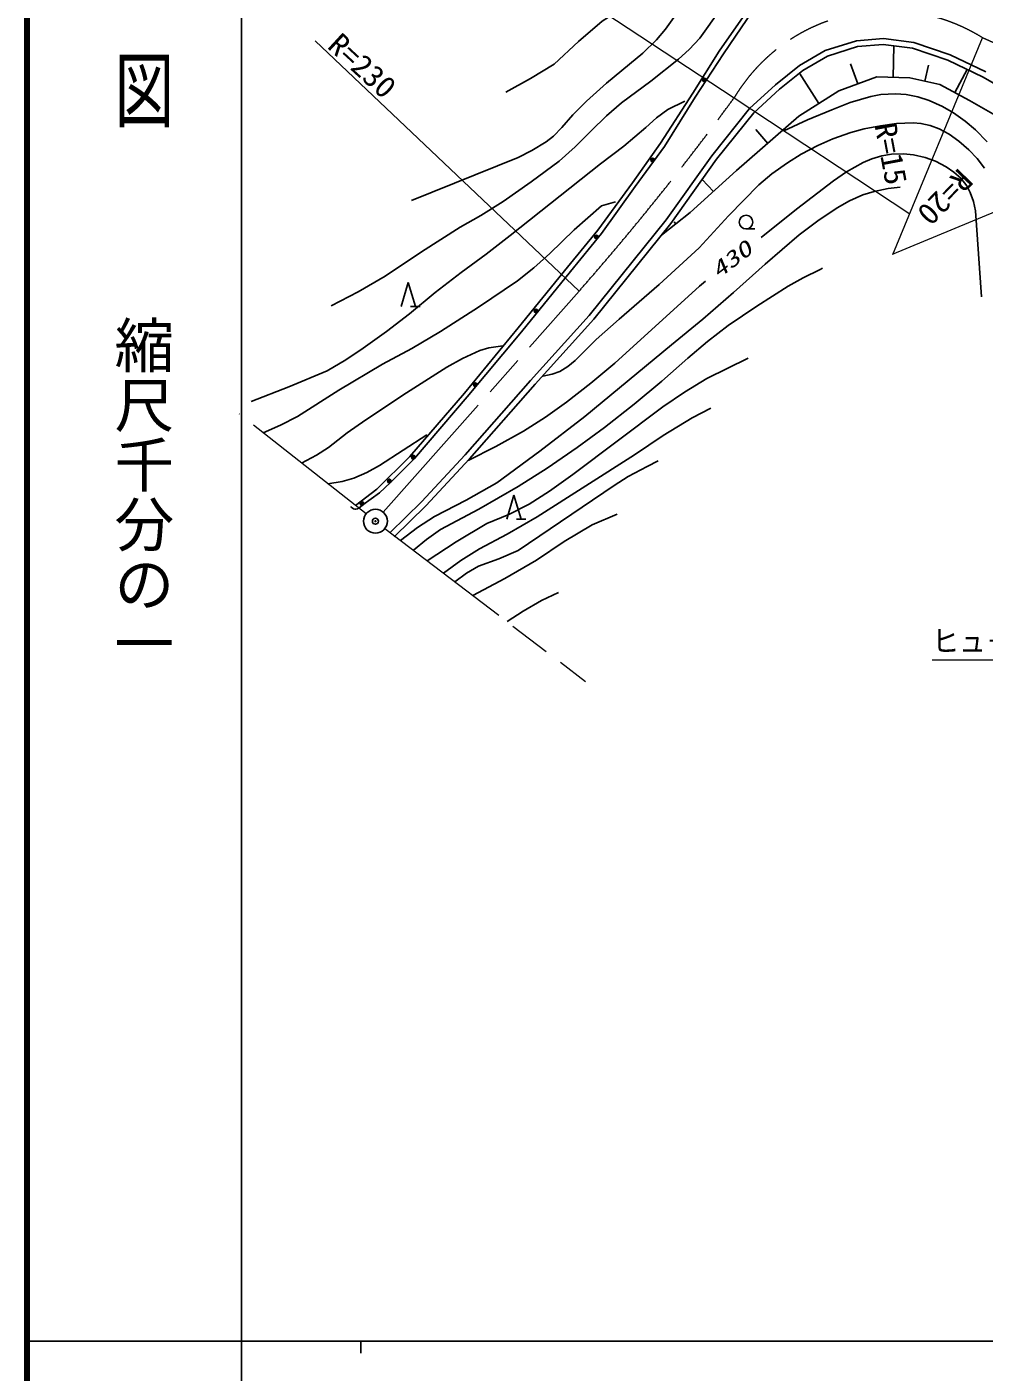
# Model space of a CAD drawing. Units: millimetres, scale not verified. Extents: x 40000 to 680000, y 20000 to 380000.
# Drawn here: x 40000 to 120236, y 202409 to 315183 of the extents above; entities that cross this region are included whole.
import ezdxf
from ezdxf.enums import TextEntityAlignment as Align

# ---------------------------------------------------------------- set-up
doc = ezdxf.new("R2010")
doc.units = ezdxf.units.MM
doc.header["$LTSCALE"] = 1000
doc.header["$PDMODE"] = 32
doc.header["$PDSIZE"] = 500
doc.linetypes.add('CHAIN', pattern=[18.5, 12, -1.5, 3.5, -1.5])
for name, color, linetype, lineweight in [('M-BGD', 7, 'Continuous', 25), ('M-BMK', 2, 'CHAIN', 13), ('M-BMK-SRVR', 3, 'Continuous', 25), ('M-STR-HTXT', 7, 'Continuous', 13), ('M-TTL', 2, 'Continuous', 140), ('M-TTL-BAND', 7, 'Continuous', 25)]:
    doc.layers.add(name, color=color, linetype=linetype, lineweight=lineweight)
doc.layers.add('M-OTRS', color=6, linetype='Continuous')
doc.styles.add('@ＭＳ ゴシック', font='')
doc.styles.add('ＭＳ ゴシック', font='')
doc.styles.get('@ＭＳ ゴシック').set_extended_font_data('@MS Gothic')
doc.styles.get('ＭＳ ゴシック').set_extended_font_data('MS Gothic')

msp = doc.modelspace()

# ---------------------------------------------------------------- linework, layer by layer
at = {"layer": 'M-BGD'}
for p, q in [((98041, 313157), (100635, 316863)), ((100891, 316590), (98381, 312918)), ((109534, 314028), (106917, 313203)), ((109630, 313534), (107121, 312743)), ((111792, 314207), (109534, 314028)), ((111780, 313705), (109630, 313534)), ((114224, 313395), (111780, 313705)), ((114337, 313885), (111792, 314207)), ((112616, 310955), (112671, 313592)), ((117384, 312845), (114337, 313885)), ((95817, 309637), (98041, 313157)), ((98381, 312918), (96010, 309292)), ((106917, 313203), (104766, 311949)), ((107121, 312743), (105051, 311536)), ((117195, 312381), (114224, 313395)), ((120395, 311411), (117384, 312845)), ((104766, 311949), (102759, 310336)), ((105051, 311536), (103085, 309956)), ((106391, 308765), (104768, 311309)), ((109648, 310408), (109034, 312094)), ((115268, 310638), (115572, 311975)), ((120161, 310969), (117195, 312381)), ((117775, 309687), (118806, 311614)), ((102759, 310336), (100572, 308329)), ((111233, 310984), (108062, 309831)), ((114000, 310926), (111233, 310984)), ((116536, 310350), (114000, 310926)), ((119015, 309024), (116536, 310350)), ((122523, 309594), (120161, 310969)), ((93100, 305437), (95817, 309637)), ((96010, 309292), (93453, 305155)), ((103085, 309956), (100939, 307986)), ((108062, 309831), (104719, 307698)), ((122531, 307007), (119015, 309024)), ((100572, 308329), (97418, 304386)), ((100939, 307986), (97817, 304084)), ((104719, 307698), (99473, 303144)), ((102096, 305421), (101094, 306576)), ((90753, 302102), (93100, 305437)), ((93453, 305155), (90998, 301801)), ((97418, 304386), (93583, 299009)), ((97817, 304084), (93981, 298706)), ((99473, 303144), (95611, 299628)), ((97542, 301386), (96617, 302402)), ((87850, 298149), (90753, 302102)), ((90998, 301801), (88162, 297850)), ((93583, 299009), (87129, 290999)), ((95611, 299628), (93185, 297718)), ((85318, 295027), (87850, 298149)), ((88162, 297850), (85559, 294689)), ((93981, 298706), (87510, 290674)), ((94398, 298673), (94259, 298849)), ((100280, 298251), (101030, 298251)), ((81179, 289963), (85318, 295027)), ((85559, 294689), (81468, 289622)), ((71364, 291748), (71964, 293748)), ((71964, 293748), (72564, 291748)), ((72164, 291748), (72964, 291748)), ((87129, 290999), (82219, 285550)), ((76671, 284466), (81179, 289963)), ((87510, 290674), (82592, 285218)), ((81468, 289622), (76913, 284171)), ((82219, 285550), (76734, 279313)), ((72100, 279154), (76671, 284466)), ((82592, 285218), (77105, 278978)), ((76913, 284171), (72497, 279011)), ((69321, 276437), (72100, 279154)), ((72497, 279011), (70486, 277000)), ((76734, 279313), (73078, 275370)), ((77105, 278978), (73436, 275021)), ((67532, 275064), (69321, 276437)), ((70486, 277000), (69561, 276130)), ((70704, 277205), (70486, 277000)), ((69561, 276130), (68170, 275102)), ((73078, 275370), (70449, 272798)), ((80229, 273914), (80829, 275914)), ((80829, 275914), (81429, 273914)), ((67184, 274921), (67149, 274969)), ((67260, 274852), (67184, 274921)), ((67380, 274791), (67260, 274852)), ((67475, 274763), (67380, 274791)), ((67575, 274762), (67475, 274763)), ((67708, 274785), (67575, 274762)), ((67800, 274828), (67708, 274785)), ((67929, 274923), (67800, 274828)), ((68170, 275102), (67929, 274923)), ((73436, 275021), (70799, 272441)), ((81029, 273914), (81829, 273914))]:
    msp.add_line(p, q, dxfattribs=at)
for points in [[(80147, 309706), (82211, 310852), (84186, 312067), (86239, 313970), (88222, 315666), (89822, 316670), (91399, 317817), (92148, 318672), (92853, 319644), (93526, 320595), (94372, 321590), (95845, 322946), (97332, 324462), (98826, 326148), (100420, 328126), (101820, 330171), (103181, 332380), (103687, 333473), (104231, 334419), (105535, 335986), (106998, 337563), (108059, 338144), (109258, 338669), (109364, 338714)], [(72226, 300632), (81166, 304235), (82318, 304818), (83520, 305548), (84133, 306035), (84830, 306747), (85759, 307818), (86894, 308946), (88578, 310458), (90521, 312054), (91627, 312986), (92777, 314103), (93541, 315004), (94234, 315981), (95327, 317660), (96473, 319238), (98390, 321735), (100409, 324202), (102888, 327297)], [(65512, 291802), (67772, 292977), (70025, 294275), (73068, 296323), (76319, 298384), (78061, 299367), (79913, 300542), (82281, 302181), (84605, 303919), (85950, 305115), (87309, 306470), (88589, 307736), (89830, 308811), (92308, 310636), (94624, 312469), (95513, 313278), (96404, 314242), (98153, 316681)], [(103441, 306470), (105430, 307403), (107463, 308243), (109013, 308832), (110737, 309352), (111593, 309503), (112796, 309576), (113694, 309514), (114676, 309317), (115633, 309007), (116737, 308513), (117670, 307977), (118652, 307290), (119517, 306554), (120500, 305555)], [(58797, 283778), (61963, 284996), (65171, 286352), (66726, 287263), (68187, 288237), (70141, 289634), (72061, 291135), (74215, 292926), (76392, 294598), (78498, 296124), (80499, 297707), (88072, 303690), (90026, 305181), (91872, 306741), (92769, 307549), (93727, 308261), (95149, 308957)], [(83246, 285901), (84035, 286059), (84664, 286291), (85336, 286705), (85956, 287226), (87732, 288965), (89653, 290695), (92997, 293594), (96349, 296653), (98818, 299346), (101356, 301932), (102457, 302856), (103753, 303796), (104893, 304503), (106312, 305244), (107555, 305793), (109061, 306335), (110183, 306641), (111556, 306894), (112888, 307073), (114291, 307148), (114942, 307094), (115720, 306914), (116472, 306628), (117305, 306185), (118125, 305611), (118966, 304878), (119657, 304147), (120269, 303354)], [(101556, 297515), (104511, 299904), (107610, 302279), (108698, 303023), (110089, 303820), (110826, 304135), (111675, 304384), (112470, 304515), (113477, 304551), (114311, 304463), (115284, 304229), (116151, 303914), (117050, 303464), (117713, 303016), (118278, 302497), (118776, 301868), (119078, 301309), (119340, 300558), (119505, 299768), (120024, 292544)], [(71314, 272139), (72755, 273218), (74168, 274136), (76823, 275501), (79389, 276949), (82998, 279607), (86774, 282516), (94019, 288528), (96653, 290678), (99224, 292913), (101876, 295303), (104738, 297743), (106295, 298922), (107914, 300006), (108958, 300599), (110079, 301094), (111035, 301395), (112184, 301623), (113203, 301754)], [(59794, 281155), (61261, 281794), (62669, 282520), (66141, 284723), (69796, 286909), (72264, 288233), (74658, 289639), (77851, 291685), (81124, 293906), (82496, 294986), (83842, 296183), (85878, 298177), (88155, 300185), (89326, 300512)], [(72411, 271303), (73491, 272199), (74668, 273038), (77872, 274761), (81167, 276652), (83617, 278202), (86136, 279921), (88421, 281604), (90902, 283568), (93218, 285474), (95404, 287403), (97050, 288815), (98791, 290162), (101177, 291778), (103825, 293444), (105064, 294156), (106502, 294858), (106694, 294948)], [(76978, 278841), (79301, 280012), (81616, 281297), (83475, 282476), (85230, 283714), (87284, 285308), (89271, 286986), (96377, 293458), (96879, 293870)], [(63025, 278611), (64264, 279269), (65270, 279922), (66845, 281157), (68397, 282243), (71810, 284518), (75203, 286647), (76514, 287384), (77967, 288067), (78714, 288282), (79704, 288427), (79884, 288447)], [(73555, 270431), (75996, 272021), (78544, 273540), (80387, 274318), (82095, 275173), (83794, 276260), (85750, 277651), (93306, 283330), (95115, 284561), (96989, 285713), (100473, 287407)], [(74915, 269394), (76378, 270443), (77945, 271440), (80257, 272664), (82765, 274119), (90934, 279299), (93325, 280917), (95753, 282411), (97338, 283215)], [(65227, 276878), (66413, 277073), (67393, 277347), (68496, 277822), (69558, 278402), (73537, 280998)], [(75869, 268667), (76840, 269388), (77858, 269985), (79552, 270590), (81187, 271299), (89229, 276730), (90414, 277481), (91996, 278337), (92913, 278793)], [(77377, 267517), (80049, 268937), (82716, 270473), (85042, 272030), (87375, 273453), (89465, 274320)], [(80256, 265323), (81590, 266210), (83145, 267102), (84558, 267776)]]:
    msp.add_lwpolyline(points, dxfattribs=at)
for centre, radius in [((96783, 310748), 150), ((96783, 310748), 90), ((96783, 310748), 30), ((92446, 304033), 150), ((92446, 304033), 90), ((92446, 304033), 30), ((100280, 298821), 570), ((87738, 297570), 150), ((87738, 297570), 90), ((87738, 297570), 30), ((82681, 291362), 150), ((82681, 291362), 90), ((82681, 291362), 30), ((77576, 285198), 150), ((77576, 285198), 90), ((77576, 285198), 30), ((72383, 279108), 150), ((72391, 279117), 150), ((72383, 279108), 90), ((72391, 279117), 90), ((72383, 279108), 30), ((72391, 279117), 30), ((70380, 277106), 150), ((70383, 277109), 150), ((70380, 277106), 90), ((70383, 277109), 90), ((70380, 277106), 30), ((70383, 277109), 30), ((68081, 275222), 150), ((68081, 275222), 90), ((68081, 275222), 30)]:
    msp.add_circle(centre, radius, dxfattribs=at)
at = {"layer": 'M-BMK'}
for p, q in [((69876, 274489), (86287, 293032)), ((68428, 274359), (57782, 282739)), ((70009, 273134), (86837, 260307))]:
    msp.add_line(p, q, dxfattribs=at)
for centre, radius, start, end in [((112162, 301547), 15000, 57.97998, 149.1124), ((112338, 295839), 20000, 23.09, 67.11647), ((-86466, 444874), 230000, 318.68593, 323.8654)]:
    msp.add_arc(centre, radius, start, end, dxfattribs=at)
at = {"layer": 'M-BMK-SRVR'}
for radius in [1000, 40]:
    msp.add_circle((69213, 273740), radius, dxfattribs=at)
at = {"layer": 'M-OTRS'}
msp.add_point((69213, 273740), dxfattribs=at)
at = {"layer": 'M-STR-HTXT'}
for p, q in [((74239, 325709), (99289, 309247)), ((86287, 293032), (64159, 314026)), ((112587, 296103), (120115, 314265)), ((99289, 309247), (114003, 299518)), ((112551, 296118), (130736, 303682)), ((141902, 262092), (115886, 262092))]:
    msp.add_line(p, q, dxfattribs=at)
at = {"layer": 'M-TTL'}
msp.add_line((40000, 380000), (40000, 20000), dxfattribs=at)
at = {"layer": 'M-TTL-BAND'}
for p, q in [((58000, 370000), (58000, 20000)), ((40000, 205000), (579000, 205000)), ((68000, 205000), (68000, 204000))]:
    msp.add_line(p, q, dxfattribs=at)

# ---------------------------------------------------------------- texts
at = {"layer": 'M-BGD', "style": 'ＭＳ ゴシック', "oblique": 15, "width": 1.4}
msp.add_text('430', height=1320, rotation=37.5, dxfattribs=at).set_placement((98219, 293715), align=Align.BOTTOM_LEFT)
at = {"layer": 'M-STR-HTXT', "style": 'ＭＳ ゴシック', "width": 1.05}
for s, rotation, p in [('R=230', 317.4, (64717, 313067)), ('R=15', 280.7, (110508, 306861)), ('R=20', 225.9, (117735, 303812))]:
    msp.add_text(s, height=1833, rotation=rotation, dxfattribs=at).set_placement(p, align=Align.BOTTOM_LEFT)
at = {"layer": 'M-STR-HTXT', "style": 'ＭＳ ゴシック', "width": 0.9}
msp.add_text('ヒュ－ム管 L=6.1 φ300', height=1833, dxfattribs=at).set_placement((115886, 262240), align=Align.BOTTOM_LEFT)
at = {"layer": 'M-TTL-BAND', "style": '@ＭＳ ゴシック', "width": 1.4}
msp.add_text('平  面  図', height=3666, rotation=270, dxfattribs=at).set_placement((49777, 306475), align=Align.MIDDLE_RIGHT)
at = {"layer": 'M-TTL-BAND', "style": '@ＭＳ ゴシック'}
msp.add_text('縮尺千分の一', height=3666, rotation=270, dxfattribs=at).set_placement((49777, 261030), align=Align.MIDDLE_RIGHT)

doc.saveas('drawing.dxf')
